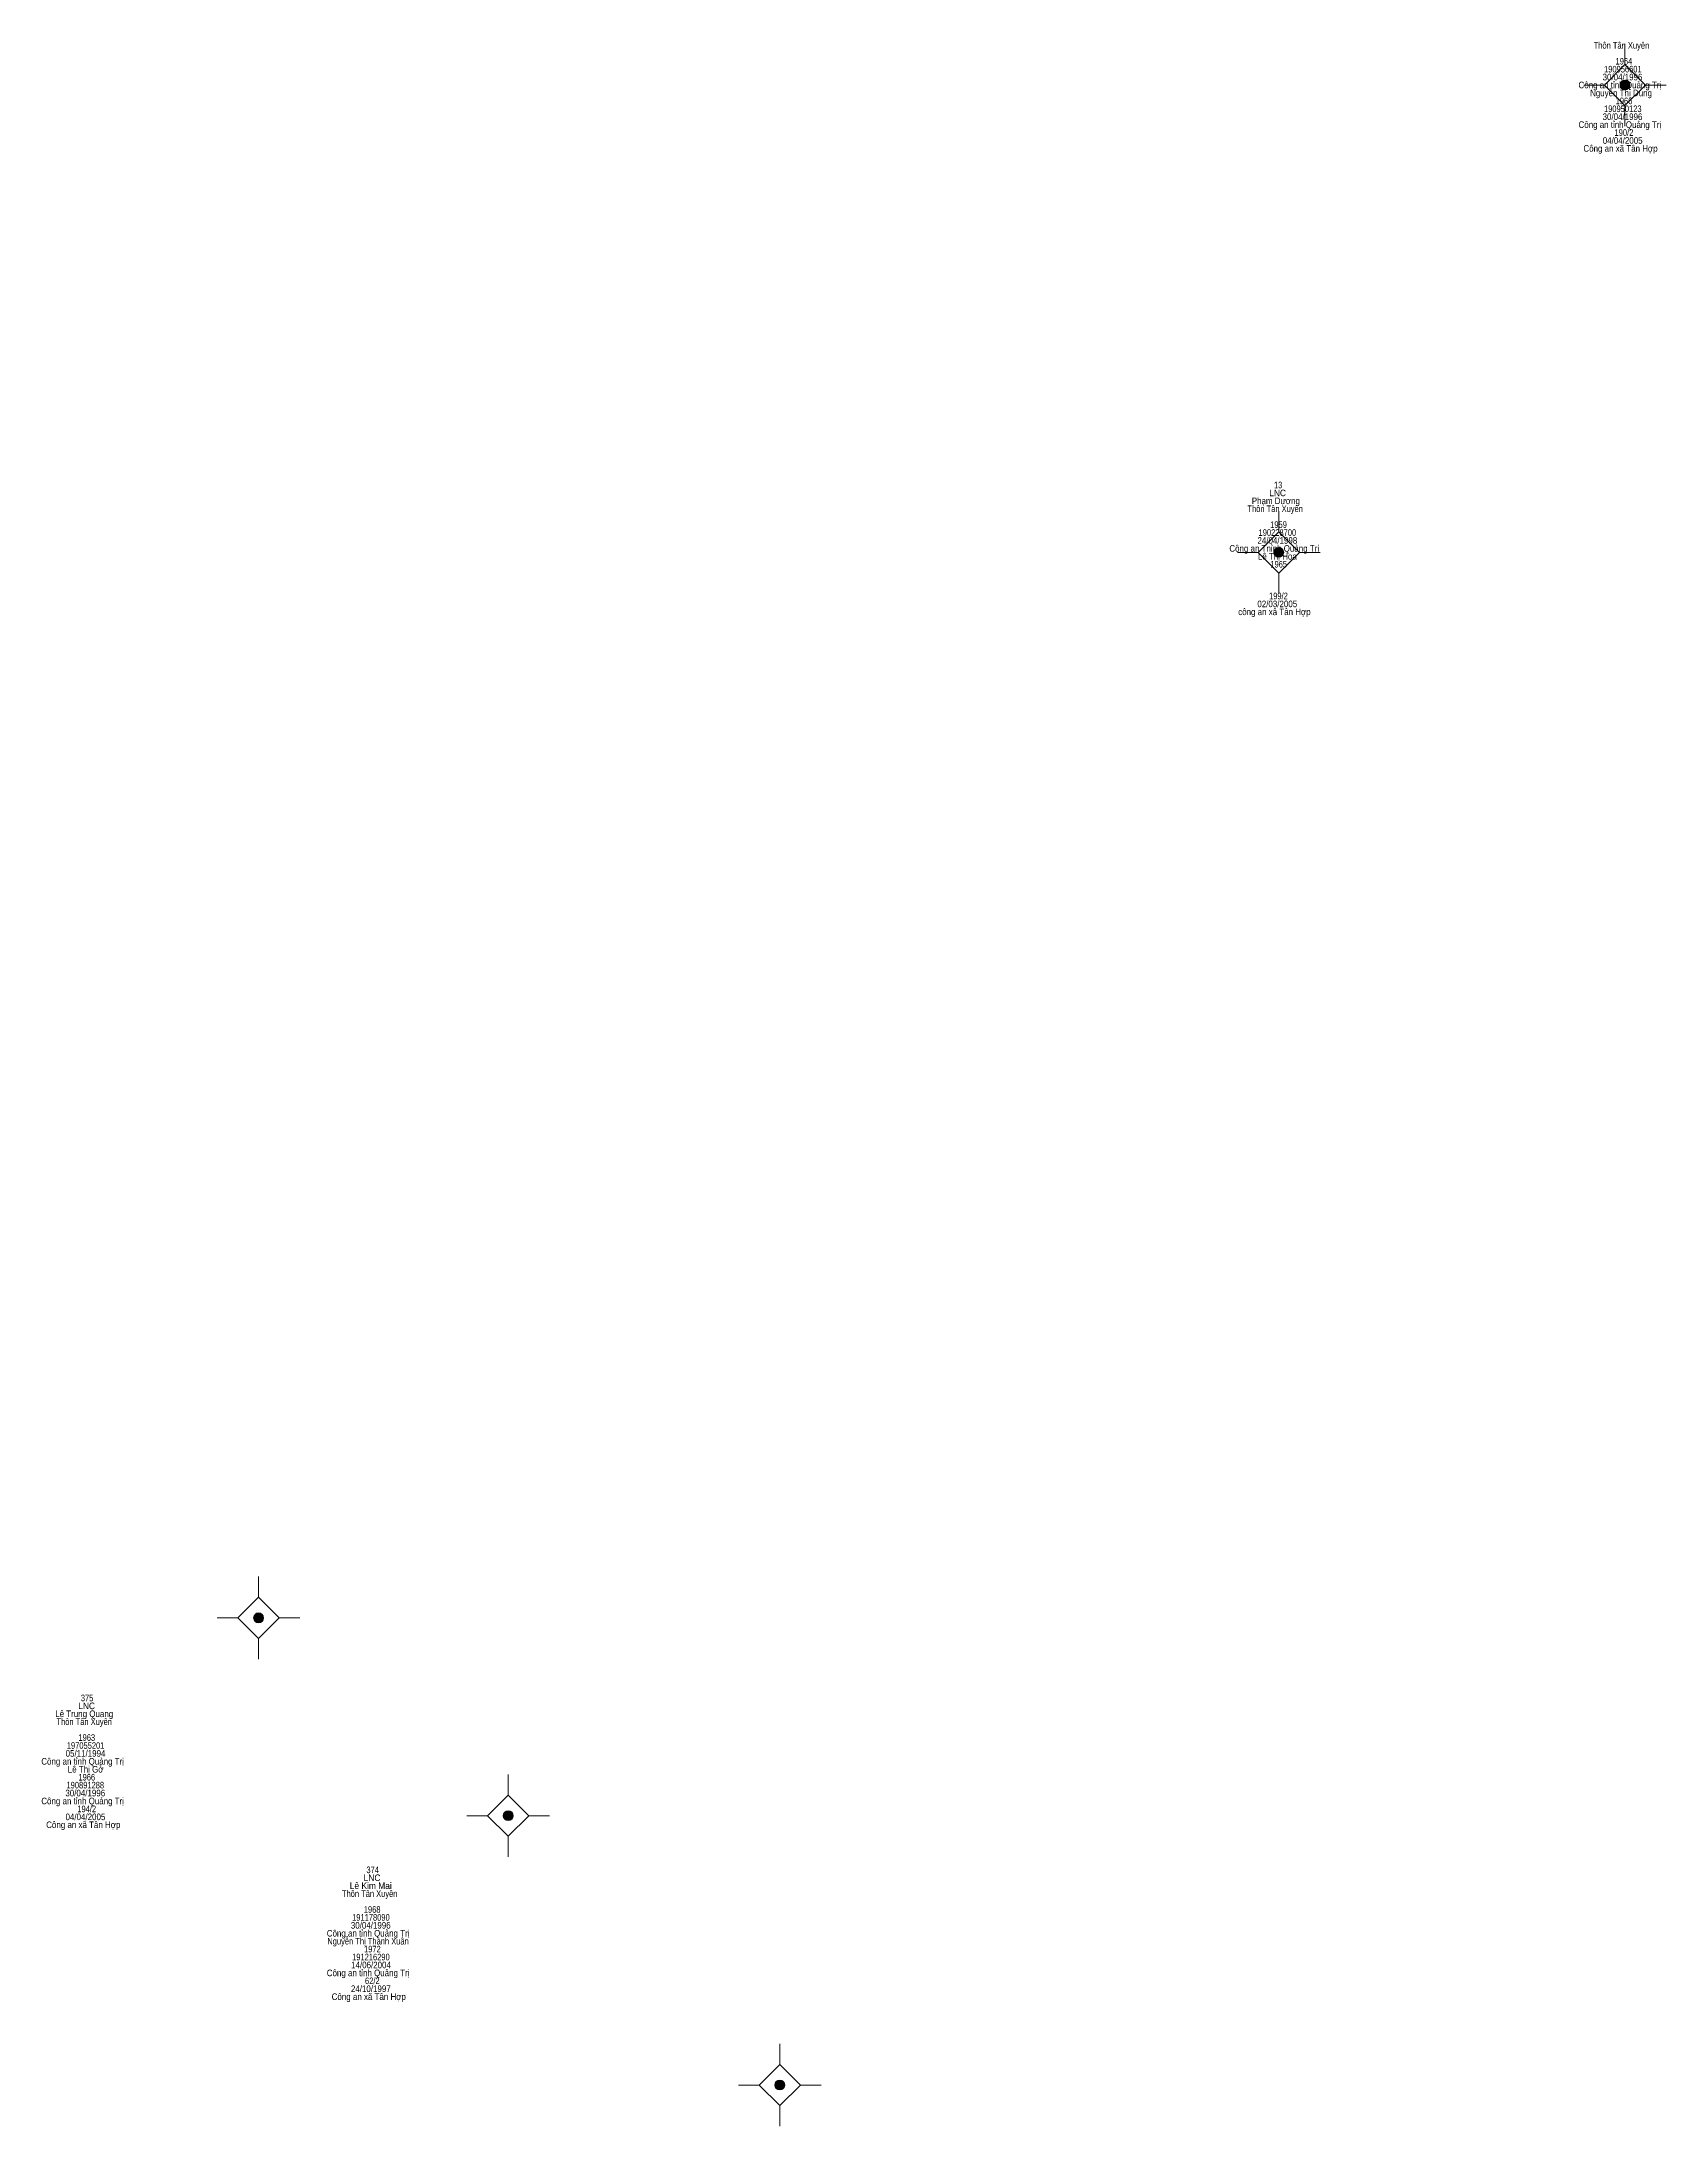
# Model space of a CAD drawing. Header units: metres. Extents: x 550999 to 552168, y 1840994 to 1841978.
# Drawn here: x 551032.8 to 551131.2, y 1841730.6 to 1841856.8 of the extents above; entities that cross this region are included whole.
import ezdxf
from ezdxf.enums import TextEntityAlignment as Align

# ---------------------------------------------------------------- set-up
doc = ezdxf.new("R2010")
doc.units = ezdxf.units.M
doc.header["$LTSCALE"] = 0.16
doc.layers.add('11', color=7, linetype='Continuous', lineweight=13)
doc.layers.add('15', color=7, linetype='Continuous')

msp = doc.modelspace()

# ---------------------------------------------------------------- hatches: boundary and pattern name
at = {"layer": '11'}
for points in [[(551128.9495, 1841854.2, 1), (551128.3495, 1841854.2, 1)], [(551107.9895, 1841825.9, 1), (551107.3895, 1841825.9, 1)], [(551046.2395, 1841761.38, 1), (551045.6395, 1841761.38, 1)], [(551061.3495, 1841749.4, 1), (551060.7495, 1841749.4, 1)], [(551077.7895, 1841733.09, 1), (551077.1895, 1841733.09, 1)]]:
    msp.add_hatch(color=256, dxfattribs=at).paths.add_polyline_path(points)

# ---------------------------------------------------------------- linework, layer by layer
for p, q in [((551128.65, 1841856.7), (551128.65, 1841855.45)), ((551127.4, 1841854.2), (551126.15, 1841854.2)), ((551131.15, 1841854.2), (551129.9, 1841854.2)), ((551128.65, 1841852.95), (551128.65, 1841851.7)), ((551107.69, 1841828.4), (551107.69, 1841827.15)), ((551106.44, 1841825.9), (551105.19, 1841825.9)), ((551110.19, 1841825.9), (551108.94, 1841825.9)), ((551107.69, 1841824.65), (551107.69, 1841823.4)), ((551045.94, 1841763.88), (551045.94, 1841762.63)), ((551044.69, 1841761.38), (551043.44, 1841761.38)), ((551048.44, 1841761.38), (551047.19, 1841761.38)), ((551045.94, 1841760.13), (551045.94, 1841758.88)), ((551061.05, 1841751.9), (551061.05, 1841750.65)), ((551059.8, 1841749.4), (551058.55, 1841749.4)), ((551063.55, 1841749.4), (551062.3, 1841749.4)), ((551061.05, 1841748.15), (551061.05, 1841746.9)), ((551077.49, 1841735.59), (551077.49, 1841734.34)), ((551076.24, 1841733.09), (551074.99, 1841733.09)), ((551079.99, 1841733.09), (551078.74, 1841733.09)), ((551077.49, 1841731.84), (551077.49, 1841730.59))]:
    msp.add_line(p, q, dxfattribs=at)
for points in [[(551128.65, 1841855.45), (551127.4, 1841854.2), (551128.65, 1841852.95), (551129.9, 1841854.2)], [(551107.69, 1841827.15), (551106.44, 1841825.9), (551107.69, 1841824.65), (551108.94, 1841825.9)], [(551045.94, 1841762.63), (551044.69, 1841761.38), (551045.94, 1841760.13), (551047.19, 1841761.38)], [(551061.05, 1841750.65), (551059.8, 1841749.4), (551061.05, 1841748.15), (551062.3, 1841749.4)], [(551077.49, 1841734.34), (551076.24, 1841733.09), (551077.49, 1841731.84), (551078.74, 1841733.09)]]:
    msp.add_lwpolyline(points, close=True, dxfattribs=at)
for centre in [(551128.6495, 1841854.2), (551107.6895, 1841825.9), (551045.9395, 1841761.38), (551061.0495, 1841749.4), (551077.4895, 1841733.09)]:
    msp.add_circle(centre, 0.3, dxfattribs=at)

# ---------------------------------------------------------------- texts
at = {"layer": '15'}
for s, width, p in [('Thôn Tân Xuyên', 0.85, (551128.435, 1841856.4)), ('30/04/1996', 0.9, (551128.5, 1841854.48)), ('190956601', 0.85, (551128.52, 1841854.96)), ('1964', 0.85, (551128.585, 1841855.44)), ('Công an tỉnh Quảng Trị', 0.9, (551128.34, 1841854)), ('Nguyễn Thị Dung', 0.9, (551128.41, 1841853.52)), ('1966', 0.85, (551128.59, 1841853.04)), ('30/04/1996', 0.9, (551128.5, 1841852.08)), ('190950123', 0.85, (551128.515, 1841852.56)), ('Công an tỉnh Quảng Trị', 0.9, (551128.34, 1841851.6)), ('04/04/2005', 0.9, (551128.51, 1841850.64)), ('190/2', 0.85, (551128.585, 1841851.12)), ('Công an xã Tân Hợp', 0.9, (551128.38, 1841850.16)), ('LNC', 0.95, (551107.62, 1841829.3)), ('13', 0.8, (551107.655, 1841829.78)), ('Thôn Tân Xuyên', 0.85, (551107.475, 1841828.34)), ('Phạm Dương', 0.9, (551107.515, 1841828.82)), (' 190228700', 0.85, (551107.545, 1841826.9)), (' 1959', 0.85, (551107.615, 1841827.38)), (' Công an Tnỉnh Quảng Trị', 0.9, (551107.35, 1841825.94)), (' 24/04/1998', 0.9, (551107.54, 1841826.42)), (' Lê Thị Hoa', 0.9, (551107.54, 1841825.46)), (' 1965', 0.85, (551107.625, 1841824.98)), (' 199/2', 0.85, (551107.61, 1841823.06)), ('công an xâ Tân Hợp', 0.9, (551107.43, 1841822.1)), (' 02/03/2005', 0.9, (551107.535, 1841822.58)), ('LNC', 0.95, (551035.53, 1841755.85)), ('375', 0.85, (551035.56, 1841756.33)), ('Lê Trung Quang', 0.9, (551035.385, 1841755.37)), ('Thôn Tân Xuyên', 0.85, (551035.385, 1841754.89)), ('197055201', 0.85, (551035.47, 1841753.45)), ('1963', 0.85, (551035.54, 1841753.93)), ('Công an tỉnh Quảng Trị', 0.9, (551035.29, 1841752.49)), ('05/11/1994', 0.9, (551035.465, 1841752.97)), ('Lê Thị Gở', 0.9, (551035.47, 1841752.01)), ('190891288', 0.85, (551035.45, 1841751.05)), ('1966', 0.85, (551035.54, 1841751.53)), ('Công an tỉnh Quảng Trị', 0.9, (551035.29, 1841750.09)), ('30/04/1996', 0.9, (551035.45, 1841750.57)), ('194/2', 0.85, (551035.535, 1841749.61)), ('Công an xã Tân Hợp', 0.9, (551035.33, 1841748.65)), ('04/04/2005', 0.9, (551035.46, 1841749.13)), ('374', 0.85, (551052.845, 1841745.92)), ('Thôn Tân Xuyên', 0.85, (551052.665, 1841744.48)), ('Lê Kim Mai', 0.95, (551052.73, 1841744.96)), ('LNC', 0.95, (551052.81, 1841745.44)), ('1968', 0.85, (551052.815, 1841743.52)), ('Công an tỉnh Quảng Trị', 0.9, (551052.57, 1841742.08)), ('30/04/1996', 0.9, (551052.73, 1841742.56)), ('191178090', 0.85, (551052.74, 1841743.04)), ('Nguyễn Thị Thanh Xuân', 0.85, (551052.565, 1841741.6)), ('191216290', 0.85, (551052.74, 1841740.64)), ('1972', 0.85, (551052.825, 1841741.12)), ('Công an tỉnh Quảng Trị', 0.9, (551052.57, 1841739.68)), ('14/06/2004', 0.9, (551052.745, 1841740.16)), ('Công an xã Tân Hợp', 0.9, (551052.61, 1841738.24)), ('24/10/1997', 0.9, (551052.735, 1841738.72)), ('62/2', 0.85, (551052.825, 1841739.2))]:
    msp.add_text(s, height=0.4, dxfattribs=dict(at, width=width)).set_placement(p, align=Align.CENTER)

doc.saveas('drawing.dxf')
